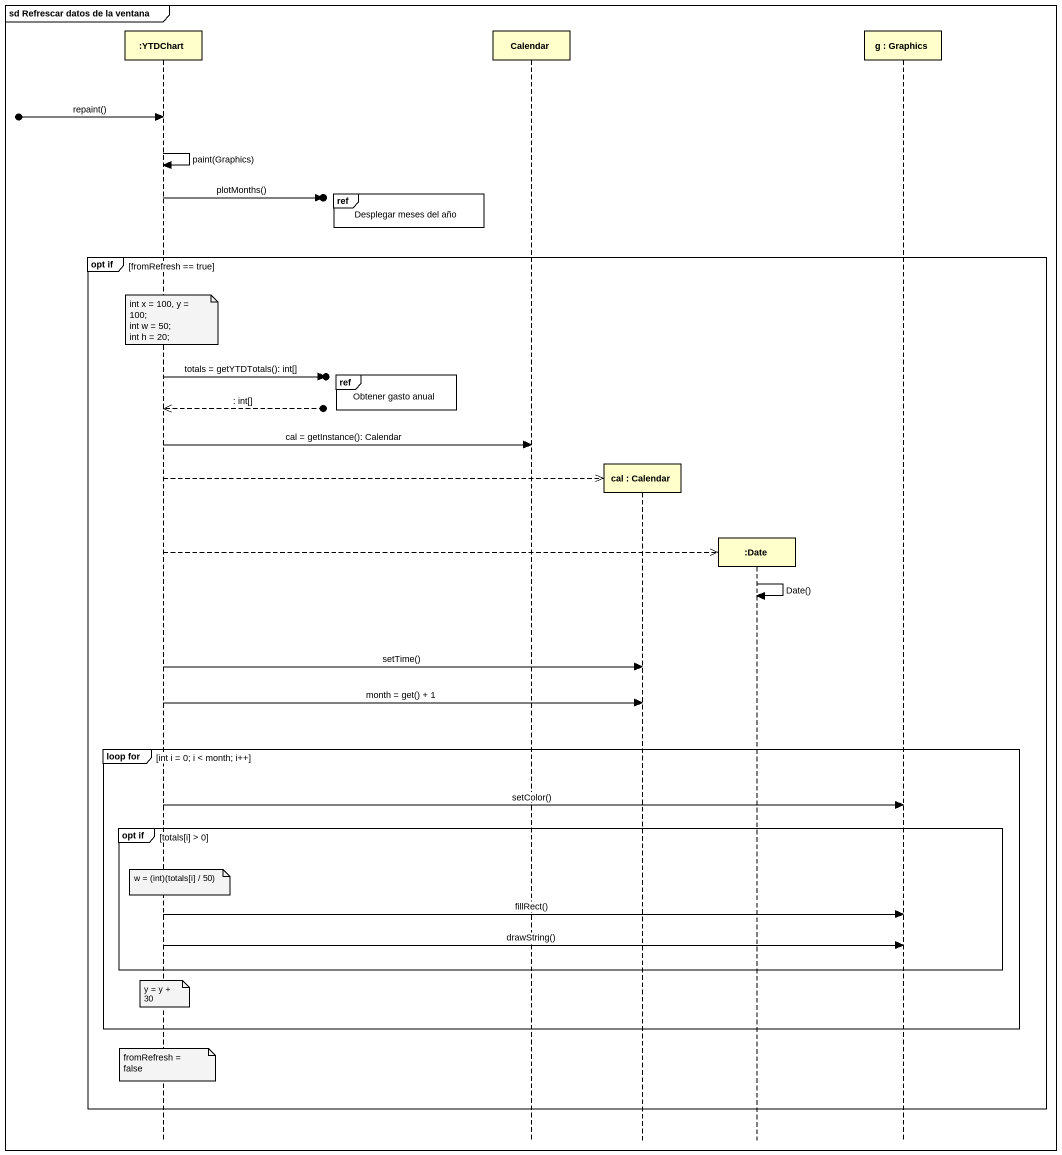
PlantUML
@startuml
mainframe sd Refrescar datos de la ventana
hide footbox
participant ":YTDChart" as YTDChart
participant Calendar
participant "cal : Calendar" as cal
participant ":Date" as Date
participant "g : Graphics" as g

[o-> YTDChart : repaint()
YTDChart -> YTDChart : paint(Graphics)
ref over Calendar : Desplegar meses del año
YTDChart ->o] : plotMonths()
group opt if [fromRefresh == true]
  note over YTDChart
    int x = 100, y = 100;
    int w = 50;
    int h = 20;
  end note
  ref over Calendar : Obtener gasto anual
  YTDChart ->o] : totals = getYTDTotals(): int[]
  YTDChart <<--o] : : int[]
  YTDChart -> Calendar : cal = getInstance(): Calendar
  YTDChart -->> cal **
  YTDChart -->> Date **
  Date -> Date : Date()
  YTDChart -> cal : setTime()
  YTDChart -> cal : month = get() + 1
  group loop for [int i = 0; i < month; i++]
    YTDChart -> g : setColor()
    group opt if [totals[i] > 0]
      note over YTDChart : w = (int)(totals[i] / 50)
      YTDChart -> g : fillRect()
      YTDChart -> g : drawString()
    end
    note over YTDChart : y = y + 30
  end
  note over YTDChart : fromRefresh = false
end
@enduml
